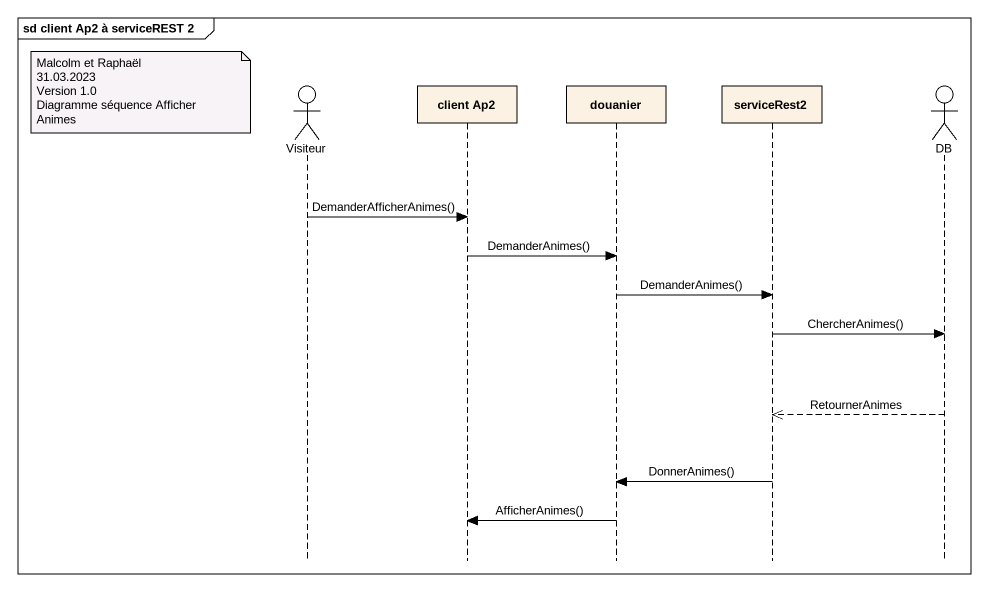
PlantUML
@startuml
mainframe sd client Ap2 à serviceREST 2
hide footbox
actor Visiteur
participant "client Ap2" as client_Ap2
participant douanier
participant serviceRest2
actor DB

note left of Visiteur
  Malcolm et Raphaël
  31.03.2023
  Version 1.0
  Diagramme séquence Afficher Animes
end note
Visiteur -> client_Ap2 : DemanderAfficherAnimes()
client_Ap2 -> douanier : DemanderAnimes()
douanier -> serviceRest2 : DemanderAnimes()
serviceRest2 -> DB : ChercherAnimes()
DB -->> serviceRest2 : RetournerAnimes
serviceRest2 -> douanier : DonnerAnimes()
douanier -> client_Ap2 : AfficherAnimes()
@enduml
